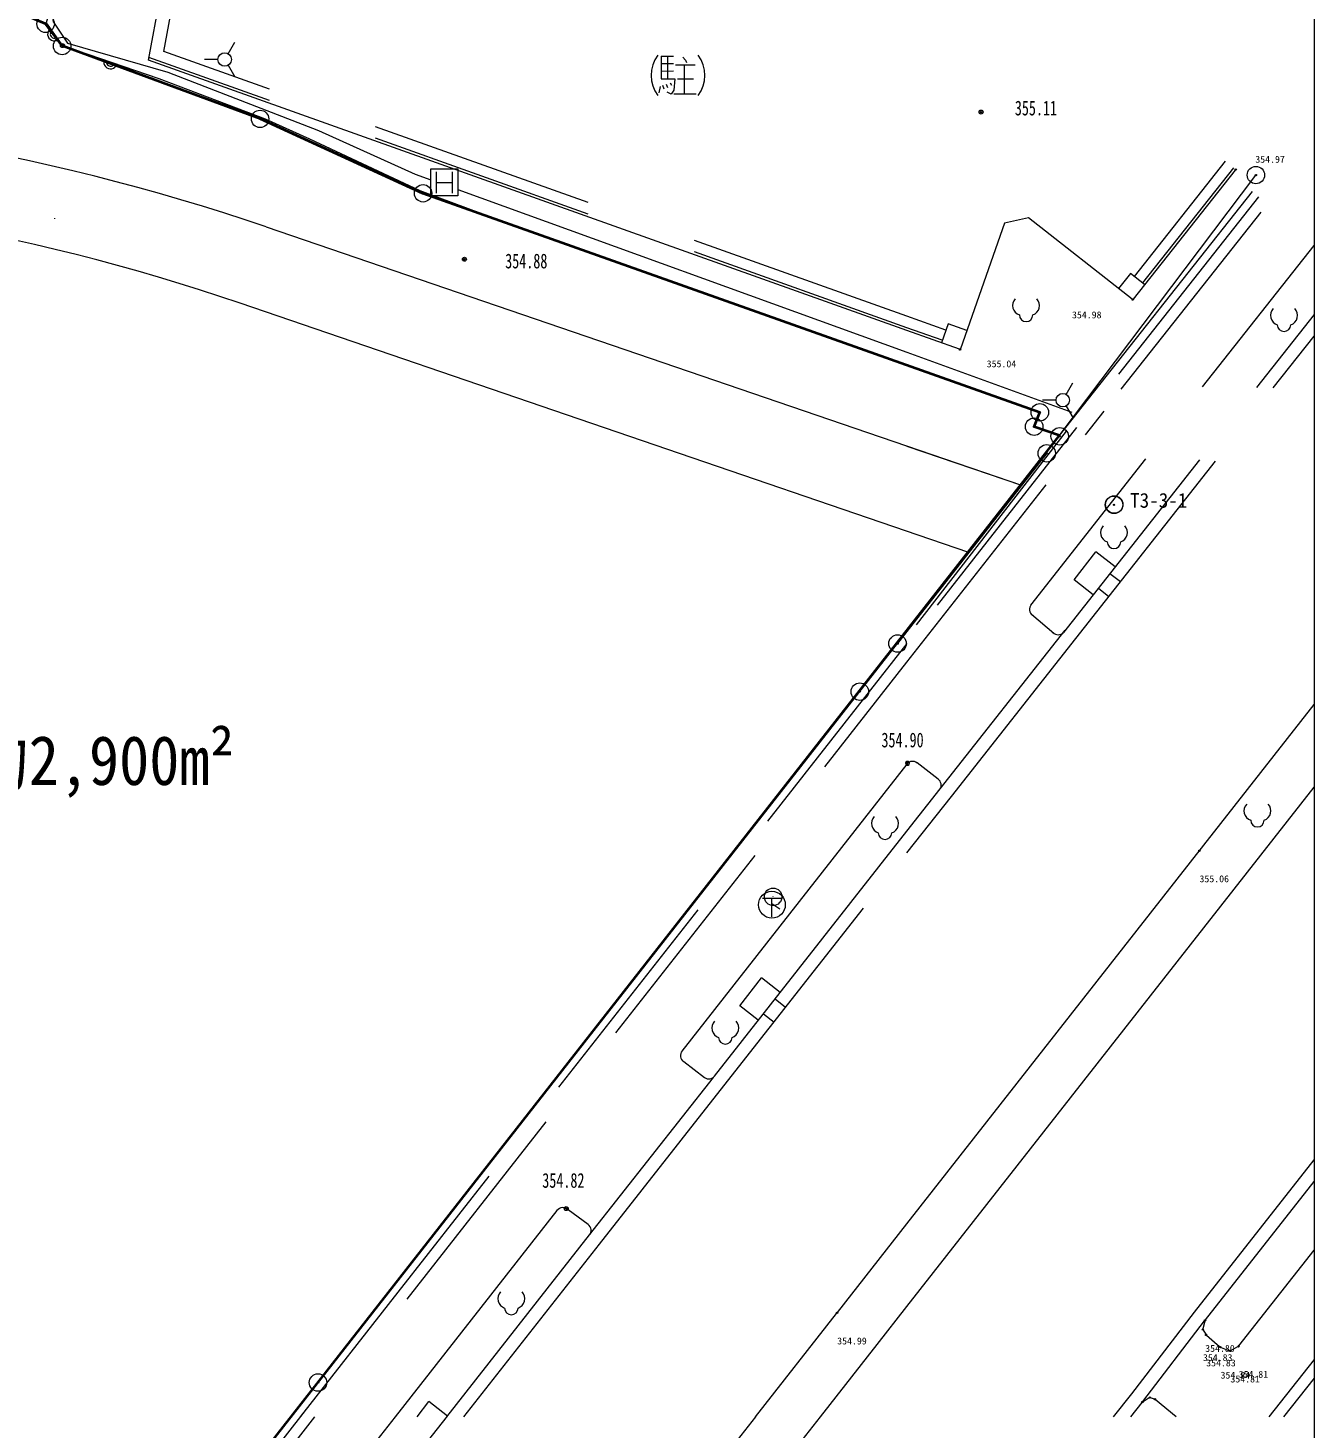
# Model space of a CAD drawing. Units: millimetres, scale not verified. Extents: x -107452 to -15605, y -69331 to 60056.
# Drawn here: x -63487 to -15605, y -24748 to 27359 of the extents above; entities that cross this region are included whole.
import ezdxf
from ezdxf.enums import TextEntityAlignment as Align

# ---------------------------------------------------------------- set-up
doc = ezdxf.new("R2010")
doc.units = ezdxf.units.MM
doc.header["$LTSCALE"] = 1000
doc.linetypes.add('USER1', pattern=[12.6, 8.4, -4.2])
doc.linetypes.add('USER3', pattern=[50.5, 30, -9, 2.5, -9])
for name, color, linetype, lineweight in [('0-0_0', 7, 'Continuous', 18), ('0-1_計画線_全図面_', 7, 'Continuous', 18), ('0-5_境界線_全図面_', 7, 'USER3', 18), ('0-6_現況図_全図面_', 7, 'Continuous', 18), ('8-0', 6, 'Continuous', 40)]:
    doc.layers.add(name, color=color, linetype=linetype, lineweight=lineweight)
doc.styles.add('ＭＳ ゴシック', font='')
doc.styles.get('ＭＳ ゴシック').set_extended_font_data('MS Gothic')

msp = doc.modelspace()

# ---------------------------------------------------------------- linework, layer by layer
at = {"layer": '0-0_0'}
for p, q in [((-56039, 26403), (-55789, 26836)), ((-56414, 26187), (-56914, 26187)), ((-39914, 26313), (-39448, 26313)), ((-39681, 26313), (-39681, 25466)), ((-56039, 25970), (-55789, 25537)), ((-39914, 26036), (-39448, 26037)), ((-39914, 25758), (-39448, 25759)), ((-39376, 25986), (-38646, 25986)), ((-39040, 24906), (-39040, 25986)), ((-39954, 25179), (-39994, 24946)), ((-39865, 25233), (-39815, 25089)), ((-39726, 25273), (-39672, 25139)), ((-39578, 25318), (-39528, 25233)), ((-39300, 25466), (-38704, 25466)), ((-39439, 24906), (-38605, 24906)), ((-48292, 22008), (-48292, 21208)), ((-47692, 22008), (-47692, 21208)), ((-48292, 21608), (-47692, 21608)), ((-54615, 19953), (-26490, 10341)), ((-28451, 7841), (-55585, 17114)), ((-24835, 13723), (-24585, 14156)), ((-25210, 13507), (-25710, 13507)), ((-24835, 13290), (-24585, 12857)), ((-23042, 9623), (-23042, 9638)), ((-36140, -5022), (-35440, -5022)), ((-35790, -5722), (-35790, -5022)), ((-35743, -4977), (-35743, -4962)), ((-35790, -5222), (-35490, -5422))]:
    msp.add_line(p, q, dxfattribs=at)
for points in [[(-15605, 60056), (-15605, -69331), (-30762, -69331), (-107452, -69331)], [(-39914, 26313), (-39914, 25466), (-39399, 25466), (-39439, 25049)], [(-39107, 26268), (-39009, 26156), (-38973, 26075)], [(-39439, 25049), (-39537, 24901), (-39685, 24968)]]:
    msp.add_lwpolyline(points, dxfattribs=at)
msp.add_lwpolyline([(-47487, 22113), (-47487, 21113), (-48487, 21113), (-48487, 22113)], close=True, dxfattribs=at)
for centre, radius in [((-62831, 27516), 325), ((-62215, 26691), 325), ((-62203, 26703), 75), ((-62215, 26691), 25), ((-62203, 26703), 25), ((-56164, 26187), 250), ((-54846, 23976), 325), ((-54846, 23976), 25), ((-28002, 24231), 75), ((-28002, 24231), 25), ((-18519, 22087), 25), ((-18519, 22087), 25), ((-17769, 21885), 325), ((-17769, 21885), 25), ((-48777, 21208), 325), ((-48777, 21208), 25), ((-47237, 18753), 75), ((-47237, 18753), 25), ((-22353, 17250), 25), ((-22353, 17250), 25), ((-28781, 15392), 25), ((-28781, 15392), 25), ((-24960, 13507), 250), ((-25814, 13055), 325), ((-25814, 13055), 25), ((-26026, 12520), 325), ((-26026, 12520), 25), ((-25073, 12162), 325), ((-25098, 12176), 25), ((-25098, 12176), 25), ((-25073, 12162), 25), ((-25556, 11530), 325), ((-25556, 11530), 25), ((-23051, 9612), 325), ((-23042, 9623), 325), ((-23051, 9612), 25), ((-31111, 4449), 325), ((-31111, 4449), 25), ((-32517, 2658), 325), ((-32517, 2658), 25), ((-19874, -3265), 25), ((-19874, -3265), 25), ((-35743, -4977), 325), ((-35790, -5272), 500), ((-43448, -16582), 75), ((-43448, -16582), 25), ((-33362, -20467), 25), ((-33362, -20467), 25), ((-19661, -20743), 25), ((-19661, -20743), 25), ((-19745, -21086), 25), ((-19745, -21086), 25), ((-19624, -21283), 25), ((-19624, -21283), 25), ((-19089, -21739), 25), ((-19089, -21739), 25), ((-18723, -21882), 25), ((-18723, -21882), 25), ((-18417, -21709), 25), ((-18417, -21709), 25), ((-52688, -23057), 325), ((-52688, -23057), 25), ((-21993, -23783), 25), ((-21993, -23783), 25), ((-21718, -23616), 25), ((-21718, -23616), 25), ((-21523, -23679), 25), ((-21523, -23679), 25)]:
    msp.add_circle(centre, radius, dxfattribs=at)
for centre, radius, start, end in [((-39035, 25596), 1250, 143.1301, 216.87), ((-39535, 25596), 1250, 323.13, 36.8698), ((-80492, -55766), 80019, 71.1323, 90.20424), ((-80487, -55748), 77000, 71.13116, 90.09437), ((-26465, 17026), 364, 135.7958, 252.2769), ((-26186, 17026), 364, 287.7231, 44.2042), ((-26325, 16680), 250, 180.0001, 359.9999), ((-16860, 16661), 364, 135.7958, 252.2769), ((-16582, 16661), 364, 287.7231, 44.2042), ((-16721, 16314), 250, 180.0001, 359.9999), ((-23192, 8579), 364, 135.7958, 252.2769), ((-22913, 8579), 364, 287.7231, 44.2042), ((-23053, 8232), 250, 180.0001, 359.9999), ((-30744, -9), 75, 103.2528, 256.7471), ((-30744, -9), 25, 133.452, 226.548), ((-30744, -9), 75, 256.7471, 103.2528), ((-30744, -9), 25, 226.548, 133.452), ((-17850, -1782), 364, 135.7958, 252.2769), ((-17572, -1782), 364, 287.7231, 44.2042), ((-31717, -2246), 364, 135.7958, 252.2769), ((-31438, -2246), 364, 287.7231, 44.2042), ((-31577, -2593), 250, 180.0001, 359.9999), ((-17711, -2129), 250, 180.0001, 359.9999), ((-37663, -9864), 364, 135.7958, 252.2769), ((-37385, -9864), 364, 287.7231, 44.2042), ((-37524, -10210), 250, 180.0001, 359.9999), ((-45630, -19937), 364, 135.7958, 252.2769), ((-45351, -19937), 364, 287.7231, 44.2042), ((-45491, -20283), 250, 180.0001, 359.9999)]:
    msp.add_arc(centre, radius, start, end, dxfattribs=at)
at = {"layer": '0-1_計画線_全図面_'}
msp.add_line((-30762, 11801), (-26490, 10341), dxfattribs=at)
at = {"layer": '0-5_境界線_全図面_'}
for p, q in [((-25556, 11530), (-30762, 4895)), ((-30762, 4895), (-31111, 4449)), ((-32517, 2658), (-31111, 4449)), ((-52688, -23057), (-32517, 2658))]:
    msp.add_line(p, q, dxfattribs=at)
msp.add_lwpolyline([(-53689, -24332), (-53374, -23930), (-52688, -23057)], dxfattribs=at)
at = {"layer": '0-6_現況図_全図面_'}
for p, q in [((-62133, 26679), (-58620, 25475)), ((-30762, 16098), (-59005, 26162)), ((-49073, 21343), (-54551, 23841)), ((-18535, 22068), (-22338, 17270)), ((-25098, 12176), (-17769, 21885)), ((-30762, 14812), (-48471, 21099)), ((-25083, 12196), (-17895, 21277)), ((-62503, 20281), (-62499, 20256)), ((-27132, 20101), (-28773, 15416)), ((-26230, 20294), (-27132, 20101)), ((-22373, 17266), (-26230, 20294)), ((-19751, 14002), (-15605, 19266)), ((-28805, 15401), (-30762, 16098)), ((-26121, 13164), (-30762, 14812)), ((-25378, 12277), (-25722, 12406)), ((-25369, 11795), (-25098, 12176)), ((-29260, 6809), (-25757, 11275)), ((-26154, 5873), (-21865, 11318)), ((-24530, 6819), (-23725, 7867)), ((-23009, 7305), (-23725, 7867)), ((-30762, 4895), (-29260, 6809)), ((-23827, 6267), (-24530, 6819)), ((-23202, 7061), (-22808, 6752)), ((-23635, 6511), (-23242, 6203)), ((-25290, 4825), (-26123, 5529)), ((-30911, 4705), (-30762, 4895)), ((-29527, -965), (-24870, 4944)), ((-52488, -22801), (-31111, 4449)), ((-30762, -17150), (-15605, 2181)), ((-29600, -602), (-30383, 3)), ((-30767, -38), (-39140, -10726)), ((-30762, -20229), (-15605, -899)), ((-30762, -2535), (-29527, -965)), ((-37928, -11648), (-30762, -2535)), ((-35480, -8534), (-36173, -7990)), ((-35672, -8779), (-35278, -9087)), ((-36104, -9329), (-35711, -9638)), ((-39072, -11113), (-38295, -11705)), ((-42577, -17562), (-37967, -11698)), ((-19646, -20723), (-15605, -15578)), ((-43791, -16655), (-49822, -24332)), ((-42630, -17177), (-43380, -16632)), ((-33347, -20447), (-30762, -17150)), ((-47892, -24332), (-42577, -17562)), ((-18402, -21689), (-15605, -18124)), ((-31867, -21639), (-30762, -20229)), ((-36401, -24332), (-33378, -20486)), ((-21978, -23763), (-19677, -20763)), ((-19667, -20767), (-19740, -21061)), ((-19732, -21107), (-19638, -21261)), ((-19605, -21299), (-19109, -21723)), ((-33984, -24332), (-31869, -21641)), ((-19066, -21748), (-18747, -21873)), ((-18702, -21869), (-18439, -21721)), ((-15605, -22891), (-16737, -24332)), ((-60604, -33148), (-52889, -23313)), ((-48995, -24332), (-48559, -23763)), ((-47870, -24304), (-48559, -23763)), ((-22429, -24332), (-22009, -23802)), ((-21740, -23629), (-21972, -23770)), ((-21547, -23671), (-21695, -23623)), ((-20733, -24332), (-21504, -23695)), ((-49822, -24332), (-65164, -43862)), ((-62585, -43046), (-47870, -24304)), ((-36401, -24332), (-60604, -55105)), ((-60604, -58183), (-33984, -24332))]:
    msp.add_line(p, q, dxfattribs=at)
at = {"layer": '0-6_現況図_全図面_', "linetype": 'USER1'}
for p, q in [((-30762, 16204), (-58987, 26262)), ((-18911, 22398), (-22305, 18116)), ((-18598, 22149), (-21990, 17869)), ((-17677, 21070), (-24451, 12486)), ((-22779, 13912), (-17339, 20803)), ((-15605, 16698), (-17750, 13976)), ((-29313, 16112), (-30762, 16629)), ((-29445, 15735), (-30762, 16204)), ((-17120, 13968), (-15605, 15890)), ((-24113, 12220), (-23422, 13096)), ((-24451, 12486), (-30762, 4449)), ((-30762, 3753), (-24113, 12220)), ((-19873, 11283), (-24936, 4861)), ((-24478, 4635), (-19245, 11272)), ((-30762, 4449), (-49714, -19689)), ((-29108, -1241), (-24478, 4635)), ((-49375, -19955), (-30762, 3753)), ((-30762, -3344), (-29108, -1241)), ((-20056, -20436), (-15605, -14769)), ((-47256, -24332), (-42208, -17903)), ((-49714, -19689), (-53348, -24332)), ((-22389, -23476), (-20056, -20436)), ((-15605, -22195), (-17284, -24332)), ((-23067, -24332), (-22389, -23476)), ((-53163, -24095), (-62818, -36428)), ((-62480, -36694), (-52802, -24332)), ((-62231, -43404), (-47256, -24332))]:
    msp.add_line(p, q, dxfattribs=at)
at = {"layer": '0-6_現況図_全図面_', "linetype": 'USER3'}
for p, q in [((-47487, 21346), (-30762, 15291)), ((-30762, 15291), (-24616, 13066)), ((-24833, 12354), (-30423, 5150))]:
    msp.add_line(p, q, dxfattribs=at)
msp.add_lwpolyline([(-55507, 60056), (-56132, 54849), (-57149, 46330), (-59367, 38573), (-62566, 27617), (-62015, 26789), (-58279, 25717), (-52669, 23541), (-49067, 21918), (-48487, 21708)], dxfattribs=at)
at = {"layer": '0-6_現況図_全図面_', "linetype": 'USER1'}
for points in [[(-59005, 26162), (-53612, 54811), (-52619, 60056)], [(-30762, 16629), (-58435, 26490), (-53121, 54718), (-52110, 60056)], [(-42208, -17903), (-37574, -12007), (-30762, -3344)]]:
    msp.add_lwpolyline(points, dxfattribs=at)
at = {"layer": '0-6_現況図_全図面_'}
for points in [[(-57392, 46387), (-59564, 38785), (-61200, 33018), (-62811, 27556), (-62247, 26764)], [(-57392, 46387), (-59564, 38785), (-61200, 33018), (-62811, 27556), (-62247, 26764)], [(-55151, 24089), (-62203, 26703), (-62633, 27259)], [(-62133, 26679), (-58620, 25475), (-54656, 23975), (-53009, 23240), (-48898, 21317), (-46467, 20408)], [(-21912, 17808), (-22438, 18221), (-22880, 17664)], [(-28534, 16099), (-29230, 16347), (-29478, 15640)], [(-36297, -9573), (-36978, -9038), (-36173, -7990)]]:
    msp.add_lwpolyline(points, dxfattribs=at)
for centre, radius, start, end in [((-62507, 27130), 250, 125.4805, 305.4805), ((-62507, 27130), 150, 125.4805, 305.4805), ((-62507, 27130), 50, 125.4805, 305.4805), ((-60412, 26089), 250, 161.0819, 341.0819), ((-60412, 26089), 150, 161.0819, 341.0819), ((-60412, 26089), 50, 161.0819, 341.0819), ((-25932, 5719), 270, 138.2876, 234.7185), ((-25134, 5045), 270, 224.9793, 317.1283), ((-30555, -206), 270, 50.5655, 140.1349), ((-30555, -206), 270, 140.1349, 141.6684), ((-29756, -822), 270, 328.0283, 54.7645), ((-38924, -10887), 270, 140.6277, 236.7073), ((-38140, -11484), 270, 234.875, 322.1941), ((-43576, -16817), 270, 43.4495, 143.0281), ((-42789, -17395), 270, 321.8623, 53.9685)]:
    msp.add_arc(centre, radius, start, end, dxfattribs=at)
at = {"layer": '8-0'}
msp.add_line((-54845, 23975), (-62214, 26693), dxfattribs=at)
for points in [[(-62214, 26693), (-62832, 27515), (-65044, 28455), (-68878, 32141), (-72220, 35406), (-74582, 36605), (-75946, 37191), (-77505, 40631), (-85793, 38890), (-84044, 31022), (-83571, 19121), (-84586, 12038), (-86334, 6293), (-86097, -27978), (-86004, -33579), (-85659, -34759), (-84642, -36143), (-83255, -36855), (-80632, -37604), (-75183, -39902), (-68361, -43036), (-25098, 12176)], [(-25083, 12196), (-26024, 12516), (-25816, 13054), (-48781, 21204), (-54845, 23975)]]:
    msp.add_lwpolyline(points, dxfattribs=at)

# ---------------------------------------------------------------- texts
at = {"layer": '0-6_現況図_全図面_', "style": 'ＭＳ ゴシック'}
for s, height, width, p in [('355.11', 549.9, 0.7, (-26744, 23942)), ('354.97', 256.6, 1.05, (-17791, 22267)), ('354.88', 549.9, 0.7, (-45720, 18248)), ('354.98', 256.6, 1.05, (-24616, 16477)), ('355.04', 256.6, 1.05, (-27792, 14655)), ('T3-3-1', 549.9, 0.95, (-22453, 9339)), ('354.90', 549.9, 0.7, (-31711, 420)), ('355.06', 256.6, 1.05, (-19869, -4513)), ('354.82', 549.9, 0.7, (-44339, -15972)), ('354.99', 256.6, 1.05, (-33357, -21715)), ('354.80', 256.6, 1.05, (-19656, -21991)), ('354.83', 256.6, 1.05, (-19740, -22334)), ('354.83', 256.6, 1.05, (-19619, -22531)), ('354.84', 256.6, 1.05, (-19084, -22987)), ('354.81', 256.6, 1.05, (-18718, -23130)), ('354.81', 256.6, 1.05, (-18412, -22957))]:
    msp.add_text(s, height=height, dxfattribs=dict(at, width=width)).set_placement(p, align=Align.BOTTOM_LEFT)
at = {"layer": '8-0', "color": 7, "style": 'ＭＳ ゴシック', "width": 0.9}
msp.add_text('約2,900m²', height=1833, dxfattribs=at).set_placement((-65712, -1366), align=Align.BOTTOM_LEFT)

doc.saveas('drawing.dxf')
